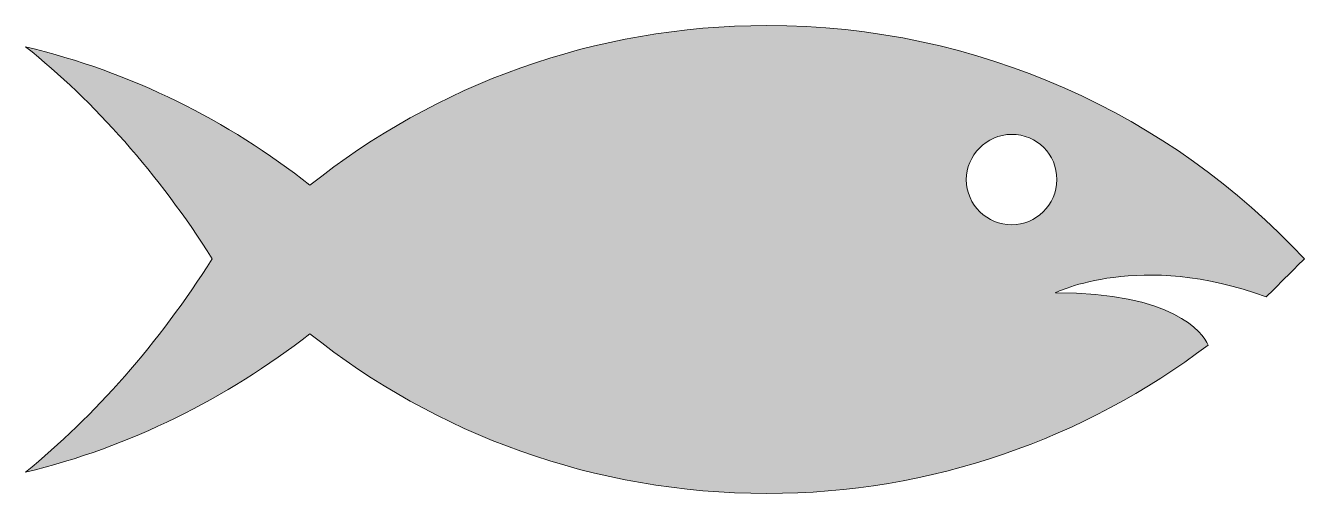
# Model space of a CAD drawing. Header units: inches. Extents: x 4.8 to 95.2, y 58.4 to 91.5.
import ezdxf

# ---------------------------------------------------------------- set-up
doc = ezdxf.new("R2010")
doc.units = ezdxf.units.IN
doc.header["$MEASUREMENT"] = 0
doc.layers.add('Layer 1', color=7, linetype='Continuous')

msp = doc.modelspace()

# ---------------------------------------------------------------- hatches: boundary and pattern name
at = {"layer": 'Layer 1', "true_color": 0xffffff}
h = msp.add_hatch(color=7, dxfattribs=at)
h.dxf.hatch_style = 2
edge = h.paths.add_edge_path()
edge.add_spline(control_points=[(95.2, 75), (85.7, 85.2), (72.2, 91.5), (57.2, 91.5), (45, 91.5), (33.8, 87.3), (24.9, 80.2), (19.1, 84.8), (12.3, 88.2), (4.8, 90), (9.7, 86.1), (14.2, 81), (18, 75), (14.2, 69), (9.7, 63.9), (4.8, 59.9), (12.2, 61.7), (19, 65.1), (24.9, 69.7), (33.8, 62.6), (45, 58.4), (57.2, 58.4), (68.9, 58.4), (79.7, 62.3), (88.4, 68.9), (88, 69.8), (85.9, 72.6), (77.6, 72.6), (77.6, 72.6), (83.6, 75.6), (92.5, 72.3), (93.4, 73.2), (94.3, 74.1), (95.2, 75)], knot_values=[0, 0, 0, 0, 1, 1, 1, 2, 2, 2, 3, 3, 3, 4, 4, 4, 5, 5, 5, 6, 6, 6, 7, 7, 7, 8, 8, 8, 9, 9, 9, 10, 10, 10, 11, 11, 11, 11], degree=3, periodic=1)
edge = h.paths.add_edge_path()
edge.add_spline(control_points=[(74.5, 77.4), (72.8, 77.4), (71.3, 78.8), (71.3, 80.6), (71.3, 82.3), (72.7, 83.8), (74.5, 83.8), (76.3, 83.8), (77.7, 82.4), (77.7, 80.6), (77.7, 78.8), (76.2, 77.4), (74.5, 77.4)], knot_values=[0, 0, 0, 0, 1, 1, 1, 2, 2, 2, 3, 3, 3, 4, 4, 4, 4], degree=3, periodic=1)

# ---------------------------------------------------------------- linework, layer by layer
at = {"layer": 'Layer 1', "lineweight": 0}
for points, knots in [([(95.2, 75), (85.7, 85.2), (72.2, 91.5), (57.2, 91.5), (45, 91.5), (33.8, 87.3), (24.9, 80.2), (19.1, 84.8), (12.3, 88.2), (4.8, 90), (9.7, 86.1), (14.2, 81), (18, 75), (14.2, 69), (9.7, 63.9), (4.8, 59.9), (12.2, 61.7), (19, 65.1), (24.9, 69.7), (33.8, 62.6), (45, 58.4), (57.2, 58.4), (68.9, 58.4), (79.7, 62.3), (88.4, 68.9), (88, 69.8), (85.9, 72.6), (77.6, 72.6), (77.6, 72.6), (83.6, 75.6), (92.5, 72.3), (93.4, 73.2), (94.3, 74.1), (95.2, 75)], [0, 0, 0, 0, 1, 1, 1, 2, 2, 2, 3, 3, 3, 4, 4, 4, 5, 5, 5, 6, 6, 6, 7, 7, 7, 8, 8, 8, 9, 9, 9, 10, 10, 10, 11, 11, 11, 11]), ([(74.5, 77.4), (72.8, 77.4), (71.3, 78.8), (71.3, 80.6), (71.3, 82.3), (72.7, 83.8), (74.5, 83.8), (76.3, 83.8), (77.7, 82.4), (77.7, 80.6), (77.7, 78.8), (76.2, 77.4), (74.5, 77.4)], [0, 0, 0, 0, 1, 1, 1, 2, 2, 2, 3, 3, 3, 4, 4, 4, 4])]:
    msp.add_open_spline(points, degree=3, knots=knots, dxfattribs=at)

doc.saveas('drawing.dxf')
